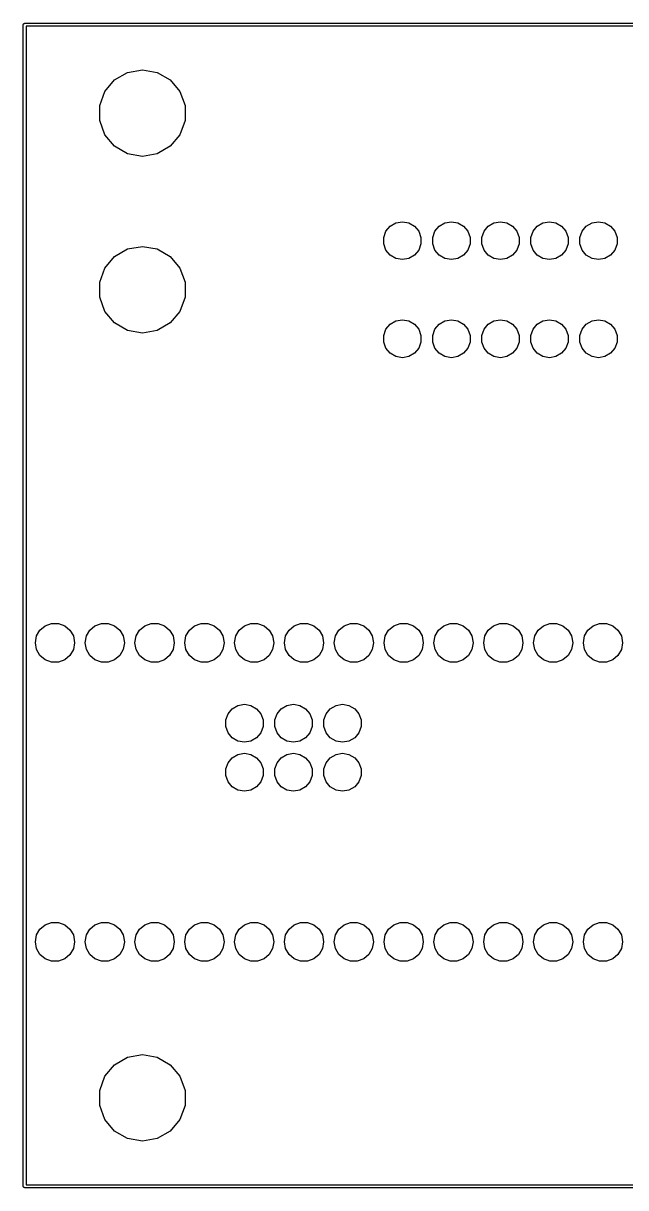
# Model space of a CAD drawing. Extents: x 85 to 212, y -151 to -91.
# Drawn here: x 85.4 to 116.1, y -150.8 to -91.4 of the extents above; entities that cross this region are included whole.
import ezdxf

# ---------------------------------------------------------------- set-up
doc = ezdxf.new("R2010")
doc.units = 0
doc.header["$MEASUREMENT"] = 0
doc.layers.add('BLACK', color=7, linetype='CONTINUOUS')

msp = doc.modelspace()

# ---------------------------------------------------------------- linework, layer by layer
at = {"layer": 'Black'}
for p, q in [((85.425, -91.5), (85.4261, -91.4935)), ((85.425, -150.7), (85.425, -91.5)), ((85.4261, -91.487), (85.4284, -91.4808)), ((85.4261, -91.4935), (85.4261, -91.487)), ((85.4284, -91.4808), (85.4295, -91.4743)), ((85.4295, -91.4743), (85.4328, -91.4687)), ((85.4328, -91.4687), (85.435, -91.4625)), ((85.435, -91.4625), (85.4393, -91.4575)), ((85.4393, -91.4575), (85.4425, -91.4518)), ((85.4425, -91.4518), (85.4476, -91.4476)), ((85.4476, -91.4476), (85.4518, -91.4425)), ((85.4518, -91.4425), (85.4575, -91.4393)), ((85.4575, -91.4393), (85.4625, -91.435)), ((85.4625, -91.435), (85.4687, -91.4328)), ((85.4687, -91.4328), (85.4743, -91.4295)), ((85.4743, -91.4295), (85.4808, -91.4284)), ((85.4808, -91.4284), (85.487, -91.4261)), ((85.487, -91.4261), (85.4935, -91.4261)), ((85.4935, -91.4261), (85.5, -91.425)), ((85.5, -91.425), (211.5, -91.425)), ((85.575, -91.575), (85.575, -150.625)), ((211.425, -91.575), (85.575, -91.575)), ((89.5875, -94.8958), (90.0805, -94.3083)), ((90.0805, -94.3083), (90.7447, -93.9248)), ((90.7447, -93.9248), (91.5, -93.7916)), ((91.5, -93.7916), (92.2553, -93.9248)), ((92.2553, -93.9248), (92.9195, -94.3083)), ((92.9195, -94.3083), (93.4125, -94.8958)), ((89.3251, -95.6165), (89.5875, -94.8958)), ((93.4125, -94.8958), (93.6749, -95.6165)), ((89.3251, -96.3835), (89.3251, -95.6165)), ((93.6749, -95.6165), (93.6749, -96.3835)), ((89.5875, -97.1042), (89.3251, -96.3835)), ((93.6749, -96.3835), (93.4125, -97.1042)), ((90.0805, -97.6917), (89.5875, -97.1042)), ((93.4125, -97.1042), (92.9195, -97.6917)), ((90.7447, -98.0752), (90.0805, -97.6917)), ((92.9195, -97.6917), (92.2553, -98.0752)), ((91.5, -98.2084), (90.7447, -98.0752)), ((92.2553, -98.0752), (91.5, -98.2084)), ((103.8, -102.336), (103.915, -102.021)), ((103.915, -102.021), (104.13, -101.764)), ((104.13, -101.764), (104.421, -101.596)), ((104.421, -101.596), (104.751, -101.538)), ((104.751, -101.538), (105.081, -101.596)), ((105.081, -101.596), (105.372, -101.764)), ((105.372, -101.764), (105.587, -102.021)), ((105.587, -102.021), (105.702, -102.336)), ((106.3, -102.336), (106.415, -102.021)), ((106.415, -102.021), (106.63, -101.764)), ((106.63, -101.764), (106.921, -101.596)), ((106.921, -101.596), (107.251, -101.538)), ((107.251, -101.538), (107.581, -101.596)), ((107.581, -101.596), (107.872, -101.764)), ((107.872, -101.764), (108.087, -102.021)), ((108.087, -102.021), (108.202, -102.336)), ((108.8, -102.336), (108.915, -102.021)), ((108.915, -102.021), (109.13, -101.764)), ((109.13, -101.764), (109.421, -101.596)), ((109.421, -101.596), (109.751, -101.538)), ((109.751, -101.538), (110.081, -101.596)), ((110.081, -101.596), (110.372, -101.764)), ((110.372, -101.764), (110.587, -102.021)), ((110.587, -102.021), (110.702, -102.336)), ((111.3, -102.336), (111.415, -102.021)), ((111.415, -102.021), (111.63, -101.764)), ((111.63, -101.764), (111.921, -101.596)), ((111.921, -101.596), (112.251, -101.538)), ((112.251, -101.538), (112.581, -101.596)), ((112.581, -101.596), (112.872, -101.764)), ((112.872, -101.764), (113.087, -102.021)), ((113.087, -102.021), (113.202, -102.336)), ((113.8, -102.336), (113.915, -102.021)), ((113.915, -102.021), (114.13, -101.764)), ((114.13, -101.764), (114.421, -101.596)), ((114.421, -101.596), (114.751, -101.538)), ((114.751, -101.538), (115.081, -101.596)), ((115.081, -101.596), (115.372, -101.764)), ((115.372, -101.764), (115.587, -102.021)), ((115.587, -102.021), (115.702, -102.336)), ((103.8, -102.671), (103.8, -102.336)), ((103.915, -102.986), (103.8, -102.671)), ((105.702, -102.671), (105.587, -102.986)), ((105.702, -102.336), (105.702, -102.671)), ((106.3, -102.671), (106.3, -102.336)), ((106.415, -102.986), (106.3, -102.671)), ((108.202, -102.671), (108.087, -102.986)), ((108.202, -102.336), (108.202, -102.671)), ((108.8, -102.671), (108.8, -102.336)), ((108.915, -102.986), (108.8, -102.671)), ((110.702, -102.671), (110.587, -102.986)), ((110.702, -102.336), (110.702, -102.671)), ((111.3, -102.671), (111.3, -102.336)), ((111.415, -102.986), (111.3, -102.671)), ((113.202, -102.671), (113.087, -102.986)), ((113.202, -102.336), (113.202, -102.671)), ((113.8, -102.671), (113.8, -102.336)), ((113.915, -102.986), (113.8, -102.671)), ((115.702, -102.671), (115.587, -102.986)), ((115.702, -102.336), (115.702, -102.671)), ((90.0816, -103.312), (90.7458, -102.928)), ((90.7458, -102.928), (91.5011, -102.795)), ((91.5011, -102.795), (92.2564, -102.928)), ((92.2564, -102.928), (92.9206, -103.312)), ((104.13, -103.243), (103.915, -102.986)), ((104.421, -103.411), (104.13, -103.243)), ((105.372, -103.243), (105.081, -103.411)), ((105.587, -102.986), (105.372, -103.243)), ((106.63, -103.243), (106.415, -102.986)), ((106.921, -103.411), (106.63, -103.243)), ((107.872, -103.243), (107.581, -103.411)), ((108.087, -102.986), (107.872, -103.243)), ((109.13, -103.243), (108.915, -102.986)), ((109.421, -103.411), (109.13, -103.243)), ((110.372, -103.243), (110.081, -103.411)), ((110.587, -102.986), (110.372, -103.243)), ((111.63, -103.243), (111.415, -102.986)), ((111.921, -103.411), (111.63, -103.243)), ((112.872, -103.243), (112.581, -103.411)), ((113.087, -102.986), (112.872, -103.243)), ((114.13, -103.243), (113.915, -102.986)), ((114.421, -103.411), (114.13, -103.243)), ((115.372, -103.243), (115.081, -103.411)), ((115.587, -102.986), (115.372, -103.243)), ((89.5886, -103.899), (90.0816, -103.312)), ((92.9206, -103.312), (93.4136, -103.899)), ((104.751, -103.469), (104.421, -103.411)), ((105.081, -103.411), (104.751, -103.469)), ((107.251, -103.469), (106.921, -103.411)), ((107.581, -103.411), (107.251, -103.469)), ((109.751, -103.469), (109.421, -103.411)), ((110.081, -103.411), (109.751, -103.469)), ((112.251, -103.469), (111.921, -103.411)), ((112.581, -103.411), (112.251, -103.469)), ((114.751, -103.469), (114.421, -103.411)), ((115.081, -103.411), (114.751, -103.469)), ((89.3262, -104.62), (89.5886, -103.899)), ((93.4136, -103.899), (93.676, -104.62)), ((89.3262, -105.387), (89.3262, -104.62)), ((93.676, -104.62), (93.676, -105.387)), ((89.5886, -106.108), (89.3262, -105.387)), ((93.676, -105.387), (93.4136, -106.108)), ((90.0816, -106.695), (89.5886, -106.108)), ((93.4136, -106.108), (92.9206, -106.695)), ((90.7458, -107.079), (90.0816, -106.695)), ((92.9206, -106.695), (92.2564, -107.079)), ((103.915, -107.021), (104.13, -106.764)), ((104.13, -106.764), (104.421, -106.596)), ((104.421, -106.596), (104.751, -106.538)), ((104.751, -106.538), (105.081, -106.596)), ((105.081, -106.596), (105.372, -106.764)), ((105.372, -106.764), (105.587, -107.021)), ((106.415, -107.021), (106.63, -106.764)), ((106.63, -106.764), (106.921, -106.596)), ((106.921, -106.596), (107.251, -106.538)), ((107.251, -106.538), (107.581, -106.596)), ((107.581, -106.596), (107.872, -106.764)), ((107.872, -106.764), (108.087, -107.021)), ((108.915, -107.021), (109.13, -106.764)), ((109.13, -106.764), (109.421, -106.596)), ((109.421, -106.596), (109.751, -106.538)), ((109.751, -106.538), (110.081, -106.596)), ((110.081, -106.596), (110.372, -106.764)), ((110.372, -106.764), (110.587, -107.021)), ((111.415, -107.021), (111.63, -106.764)), ((111.63, -106.764), (111.921, -106.596)), ((111.921, -106.596), (112.251, -106.538)), ((112.251, -106.538), (112.581, -106.596)), ((112.581, -106.596), (112.872, -106.764)), ((112.872, -106.764), (113.087, -107.021)), ((113.915, -107.021), (114.13, -106.764)), ((114.13, -106.764), (114.421, -106.596)), ((114.421, -106.596), (114.751, -106.538)), ((114.751, -106.538), (115.081, -106.596)), ((115.081, -106.596), (115.372, -106.764)), ((115.372, -106.764), (115.587, -107.021)), ((91.5011, -107.212), (90.7458, -107.079)), ((92.2564, -107.079), (91.5011, -107.212)), ((103.8, -107.336), (103.915, -107.021)), ((103.8, -107.671), (103.8, -107.336)), ((105.587, -107.021), (105.702, -107.336)), ((105.702, -107.336), (105.702, -107.671)), ((106.3, -107.336), (106.415, -107.021)), ((106.3, -107.671), (106.3, -107.336)), ((108.087, -107.021), (108.202, -107.336)), ((108.202, -107.336), (108.202, -107.671)), ((108.8, -107.336), (108.915, -107.021)), ((108.8, -107.671), (108.8, -107.336)), ((110.587, -107.021), (110.702, -107.336)), ((110.702, -107.336), (110.702, -107.671)), ((111.3, -107.336), (111.415, -107.021)), ((111.3, -107.671), (111.3, -107.336)), ((113.087, -107.021), (113.202, -107.336)), ((113.202, -107.336), (113.202, -107.671)), ((113.8, -107.336), (113.915, -107.021)), ((113.8, -107.671), (113.8, -107.336)), ((115.587, -107.021), (115.702, -107.336)), ((115.702, -107.336), (115.702, -107.671)), ((103.915, -107.986), (103.8, -107.671)), ((104.13, -108.243), (103.915, -107.986)), ((105.587, -107.986), (105.372, -108.243)), ((105.702, -107.671), (105.587, -107.986)), ((106.415, -107.986), (106.3, -107.671)), ((106.63, -108.243), (106.415, -107.986)), ((108.087, -107.986), (107.872, -108.243)), ((108.202, -107.671), (108.087, -107.986)), ((108.915, -107.986), (108.8, -107.671)), ((109.13, -108.243), (108.915, -107.986)), ((110.587, -107.986), (110.372, -108.243)), ((110.702, -107.671), (110.587, -107.986)), ((111.415, -107.986), (111.3, -107.671)), ((111.63, -108.243), (111.415, -107.986)), ((113.087, -107.986), (112.872, -108.243)), ((113.202, -107.671), (113.087, -107.986)), ((113.915, -107.986), (113.8, -107.671)), ((114.13, -108.243), (113.915, -107.986)), ((115.587, -107.986), (115.372, -108.243)), ((115.702, -107.671), (115.587, -107.986)), ((104.421, -108.411), (104.13, -108.243)), ((104.751, -108.469), (104.421, -108.411)), ((105.081, -108.411), (104.751, -108.469)), ((105.372, -108.243), (105.081, -108.411)), ((106.921, -108.411), (106.63, -108.243)), ((107.251, -108.469), (106.921, -108.411)), ((107.581, -108.411), (107.251, -108.469)), ((107.872, -108.243), (107.581, -108.411)), ((109.421, -108.411), (109.13, -108.243)), ((109.751, -108.469), (109.421, -108.411)), ((110.081, -108.411), (109.751, -108.469)), ((110.372, -108.243), (110.081, -108.411)), ((111.921, -108.411), (111.63, -108.243)), ((112.251, -108.469), (111.921, -108.411)), ((112.581, -108.411), (112.251, -108.469)), ((112.872, -108.243), (112.581, -108.411)), ((114.421, -108.411), (114.13, -108.243)), ((114.751, -108.469), (114.421, -108.411)), ((115.081, -108.411), (114.751, -108.469)), ((115.372, -108.243), (115.081, -108.411)), ((86.274, -122.353), (86.54, -122.13)), ((86.54, -122.13), (86.8664, -122.011)), ((86.8664, -122.011), (87.2136, -122.011)), ((87.2136, -122.011), (87.54, -122.13)), ((87.54, -122.13), (87.806, -122.353)), ((88.814, -122.353), (89.08, -122.13)), ((89.08, -122.13), (89.4064, -122.011)), ((89.4064, -122.011), (89.7536, -122.011)), ((89.7536, -122.011), (90.08, -122.13)), ((90.08, -122.13), (90.346, -122.353)), ((91.354, -122.353), (91.62, -122.13)), ((91.62, -122.13), (91.9464, -122.011)), ((91.9464, -122.011), (92.2936, -122.011)), ((92.2936, -122.011), (92.62, -122.13)), ((92.62, -122.13), (92.886, -122.353)), ((93.894, -122.353), (94.16, -122.13)), ((94.16, -122.13), (94.4864, -122.011)), ((94.4864, -122.011), (94.8336, -122.011)), ((94.8336, -122.011), (95.16, -122.13)), ((95.16, -122.13), (95.426, -122.353)), ((96.434, -122.353), (96.7, -122.13)), ((96.7, -122.13), (97.0264, -122.011)), ((97.0264, -122.011), (97.3736, -122.011)), ((97.3736, -122.011), (97.7, -122.13)), ((97.7, -122.13), (97.966, -122.353)), ((98.974, -122.353), (99.24, -122.13)), ((99.24, -122.13), (99.5664, -122.011)), ((99.5664, -122.011), (99.9136, -122.011)), ((99.9136, -122.011), (100.24, -122.13)), ((100.24, -122.13), (100.506, -122.353)), ((101.514, -122.353), (101.78, -122.13)), ((101.78, -122.13), (102.106, -122.011)), ((102.106, -122.011), (102.454, -122.011)), ((102.454, -122.011), (102.78, -122.13)), ((102.78, -122.13), (103.046, -122.353)), ((104.054, -122.353), (104.32, -122.13)), ((104.32, -122.13), (104.646, -122.011)), ((104.646, -122.011), (104.994, -122.011)), ((104.994, -122.011), (105.32, -122.13)), ((105.32, -122.13), (105.586, -122.353)), ((106.594, -122.353), (106.86, -122.13)), ((106.86, -122.13), (107.186, -122.011)), ((107.186, -122.011), (107.534, -122.011)), ((107.534, -122.011), (107.86, -122.13)), ((107.86, -122.13), (108.126, -122.353)), ((109.134, -122.353), (109.4, -122.13)), ((109.4, -122.13), (109.726, -122.011)), ((109.726, -122.011), (110.074, -122.011)), ((110.074, -122.011), (110.4, -122.13)), ((110.4, -122.13), (110.666, -122.353)), ((111.674, -122.353), (111.94, -122.13)), ((111.94, -122.13), (112.266, -122.011)), ((112.266, -122.011), (112.614, -122.011)), ((112.614, -122.011), (112.94, -122.13)), ((112.94, -122.13), (113.206, -122.353)), ((114.214, -122.353), (114.48, -122.13)), ((114.48, -122.13), (114.806, -122.011)), ((114.806, -122.011), (115.154, -122.011)), ((115.154, -122.011), (115.48, -122.13)), ((115.48, -122.13), (115.746, -122.353)), ((86.04, -122.996), (86.1003, -122.654)), ((86.1003, -122.654), (86.274, -122.353)), ((87.806, -122.353), (87.9797, -122.654)), ((87.9797, -122.654), (88.04, -122.996)), ((88.58, -122.996), (88.6403, -122.654)), ((88.6403, -122.654), (88.814, -122.353)), ((90.346, -122.353), (90.5197, -122.654)), ((90.5197, -122.654), (90.58, -122.996)), ((91.12, -122.996), (91.1803, -122.654)), ((91.1803, -122.654), (91.354, -122.353)), ((92.886, -122.353), (93.0597, -122.654)), ((93.0597, -122.654), (93.12, -122.996)), ((93.66, -122.996), (93.7203, -122.654)), ((93.7203, -122.654), (93.894, -122.353)), ((95.426, -122.353), (95.5997, -122.654)), ((95.5997, -122.654), (95.66, -122.996)), ((96.2, -122.996), (96.2603, -122.654)), ((96.2603, -122.654), (96.434, -122.353)), ((97.966, -122.353), (98.1397, -122.654)), ((98.1397, -122.654), (98.2, -122.996)), ((98.74, -122.996), (98.8003, -122.654)), ((98.8003, -122.654), (98.974, -122.353)), ((100.506, -122.353), (100.68, -122.654)), ((100.68, -122.654), (100.74, -122.996)), ((101.28, -122.996), (101.34, -122.654)), ((101.34, -122.654), (101.514, -122.353)), ((103.046, -122.353), (103.22, -122.654)), ((103.22, -122.654), (103.28, -122.996)), ((103.82, -122.996), (103.88, -122.654)), ((103.88, -122.654), (104.054, -122.353)), ((105.586, -122.353), (105.76, -122.654)), ((105.76, -122.654), (105.82, -122.996)), ((106.36, -122.996), (106.42, -122.654)), ((106.42, -122.654), (106.594, -122.353)), ((108.126, -122.353), (108.3, -122.654)), ((108.3, -122.654), (108.36, -122.996)), ((108.9, -122.996), (108.96, -122.654)), ((108.96, -122.654), (109.134, -122.353)), ((110.666, -122.353), (110.84, -122.654)), ((110.84, -122.654), (110.9, -122.996)), ((111.44, -122.996), (111.5, -122.654)), ((111.5, -122.654), (111.674, -122.353)), ((113.206, -122.353), (113.38, -122.654)), ((113.38, -122.654), (113.44, -122.996)), ((113.98, -122.996), (114.04, -122.654)), ((114.04, -122.654), (114.214, -122.353)), ((115.746, -122.353), (115.92, -122.654)), ((115.92, -122.654), (115.98, -122.996)), ((86.04, -123.004), (86.04, -122.996)), ((86.1003, -123.346), (86.04, -123.004)), ((86.274, -123.647), (86.1003, -123.346)), ((87.9797, -123.346), (87.806, -123.647)), ((88.04, -123.004), (87.9797, -123.346)), ((88.04, -122.996), (88.04, -123.004)), ((88.58, -123.004), (88.58, -122.996)), ((88.6403, -123.346), (88.58, -123.004)), ((88.814, -123.647), (88.6403, -123.346)), ((90.5197, -123.346), (90.346, -123.647)), ((90.58, -123.004), (90.5197, -123.346)), ((90.58, -122.996), (90.58, -123.004)), ((91.12, -123.004), (91.12, -122.996)), ((91.1803, -123.346), (91.12, -123.004)), ((91.354, -123.647), (91.1803, -123.346)), ((93.0597, -123.346), (92.886, -123.647)), ((93.12, -123.004), (93.0597, -123.346)), ((93.12, -122.996), (93.12, -123.004)), ((93.66, -123.004), (93.66, -122.996)), ((93.7203, -123.346), (93.66, -123.004)), ((93.894, -123.647), (93.7203, -123.346)), ((95.5997, -123.346), (95.426, -123.647)), ((95.66, -123.004), (95.5997, -123.346)), ((95.66, -122.996), (95.66, -123.004)), ((96.2, -123.004), (96.2, -122.996)), ((96.2603, -123.346), (96.2, -123.004)), ((96.434, -123.647), (96.2603, -123.346)), ((98.1397, -123.346), (97.966, -123.647)), ((98.2, -123.004), (98.1397, -123.346)), ((98.2, -122.996), (98.2, -123.004)), ((98.74, -123.004), (98.74, -122.996)), ((98.8003, -123.346), (98.74, -123.004)), ((98.974, -123.647), (98.8003, -123.346)), ((100.68, -123.346), (100.506, -123.647)), ((100.74, -123.004), (100.68, -123.346)), ((100.74, -122.996), (100.74, -123.004)), ((101.28, -123.004), (101.28, -122.996)), ((101.34, -123.346), (101.28, -123.004)), ((101.514, -123.647), (101.34, -123.346)), ((103.22, -123.346), (103.046, -123.647)), ((103.28, -123.004), (103.22, -123.346)), ((103.28, -122.996), (103.28, -123.004)), ((103.82, -123.004), (103.82, -122.996)), ((103.88, -123.346), (103.82, -123.004)), ((104.054, -123.647), (103.88, -123.346)), ((105.76, -123.346), (105.586, -123.647)), ((105.82, -123.004), (105.76, -123.346)), ((105.82, -122.996), (105.82, -123.004)), ((106.36, -123.004), (106.36, -122.996)), ((106.42, -123.346), (106.36, -123.004)), ((106.594, -123.647), (106.42, -123.346)), ((108.3, -123.346), (108.126, -123.647)), ((108.36, -123.004), (108.3, -123.346)), ((108.36, -122.996), (108.36, -123.004)), ((108.9, -123.004), (108.9, -122.996)), ((108.96, -123.346), (108.9, -123.004)), ((109.134, -123.647), (108.96, -123.346)), ((110.84, -123.346), (110.666, -123.647)), ((110.9, -123.004), (110.84, -123.346)), ((110.9, -122.996), (110.9, -123.004)), ((111.44, -123.004), (111.44, -122.996)), ((111.5, -123.346), (111.44, -123.004)), ((111.674, -123.647), (111.5, -123.346)), ((113.38, -123.346), (113.206, -123.647)), ((113.44, -123.004), (113.38, -123.346)), ((113.44, -122.996), (113.44, -123.004)), ((113.98, -123.004), (113.98, -122.996)), ((114.04, -123.346), (113.98, -123.004)), ((114.214, -123.647), (114.04, -123.346)), ((115.92, -123.346), (115.746, -123.647)), ((115.98, -123.004), (115.92, -123.346)), ((115.98, -122.996), (115.98, -123.004)), ((86.54, -123.87), (86.274, -123.647)), ((86.8664, -123.989), (86.54, -123.87)), ((87.2136, -123.989), (86.8664, -123.989)), ((87.54, -123.87), (87.2136, -123.989)), ((87.806, -123.647), (87.54, -123.87)), ((89.08, -123.87), (88.814, -123.647)), ((89.4064, -123.989), (89.08, -123.87)), ((89.7536, -123.989), (89.4064, -123.989)), ((90.08, -123.87), (89.7536, -123.989)), ((90.346, -123.647), (90.08, -123.87)), ((91.62, -123.87), (91.354, -123.647)), ((91.9464, -123.989), (91.62, -123.87)), ((92.2936, -123.989), (91.9464, -123.989)), ((92.62, -123.87), (92.2936, -123.989)), ((92.886, -123.647), (92.62, -123.87)), ((94.16, -123.87), (93.894, -123.647)), ((94.4864, -123.989), (94.16, -123.87)), ((94.8336, -123.989), (94.4864, -123.989)), ((95.16, -123.87), (94.8336, -123.989)), ((95.426, -123.647), (95.16, -123.87)), ((96.7, -123.87), (96.434, -123.647)), ((97.0264, -123.989), (96.7, -123.87)), ((97.3736, -123.989), (97.0264, -123.989)), ((97.7, -123.87), (97.3736, -123.989)), ((97.966, -123.647), (97.7, -123.87)), ((99.24, -123.87), (98.974, -123.647)), ((99.5664, -123.989), (99.24, -123.87)), ((99.9136, -123.989), (99.5664, -123.989)), ((100.24, -123.87), (99.9136, -123.989)), ((100.506, -123.647), (100.24, -123.87)), ((101.78, -123.87), (101.514, -123.647)), ((102.106, -123.989), (101.78, -123.87)), ((102.454, -123.989), (102.106, -123.989)), ((102.78, -123.87), (102.454, -123.989)), ((103.046, -123.647), (102.78, -123.87)), ((104.32, -123.87), (104.054, -123.647)), ((104.646, -123.989), (104.32, -123.87)), ((104.994, -123.989), (104.646, -123.989)), ((105.32, -123.87), (104.994, -123.989)), ((105.586, -123.647), (105.32, -123.87)), ((106.86, -123.87), (106.594, -123.647)), ((107.186, -123.989), (106.86, -123.87)), ((107.534, -123.989), (107.186, -123.989)), ((107.86, -123.87), (107.534, -123.989)), ((108.126, -123.647), (107.86, -123.87)), ((109.4, -123.87), (109.134, -123.647)), ((109.726, -123.989), (109.4, -123.87)), ((110.074, -123.989), (109.726, -123.989)), ((110.4, -123.87), (110.074, -123.989)), ((110.666, -123.647), (110.4, -123.87)), ((111.94, -123.87), (111.674, -123.647)), ((112.266, -123.989), (111.94, -123.87)), ((112.614, -123.989), (112.266, -123.989)), ((112.94, -123.87), (112.614, -123.989)), ((113.206, -123.647), (112.94, -123.87)), ((114.48, -123.87), (114.214, -123.647)), ((114.806, -123.989), (114.48, -123.87)), ((115.154, -123.989), (114.806, -123.989)), ((115.48, -123.87), (115.154, -123.989)), ((115.746, -123.647), (115.48, -123.87)), ((95.8637, -126.617), (96.0793, -126.36)), ((96.0793, -126.36), (96.3697, -126.193)), ((96.3697, -126.193), (96.7, -126.134)), ((96.7, -126.134), (97.0303, -126.193)), ((97.0303, -126.193), (97.3207, -126.36)), ((97.3207, -126.36), (97.5363, -126.617)), ((98.3637, -126.617), (98.5793, -126.36)), ((98.5793, -126.36), (98.8697, -126.193)), ((98.8697, -126.193), (99.2, -126.134)), ((99.2, -126.134), (99.5303, -126.193)), ((99.5303, -126.193), (99.8207, -126.36)), ((99.8207, -126.36), (100.036, -126.617)), ((100.864, -126.617), (101.079, -126.36)), ((101.079, -126.36), (101.37, -126.193)), ((101.37, -126.193), (101.7, -126.134)), ((101.7, -126.134), (102.03, -126.193)), ((102.03, -126.193), (102.321, -126.36)), ((102.321, -126.36), (102.536, -126.617)), ((95.749, -126.932), (95.8637, -126.617)), ((95.749, -127.268), (95.749, -126.932)), ((97.5363, -126.617), (97.651, -126.932)), ((97.651, -126.932), (97.651, -127.268)), ((98.249, -126.932), (98.3637, -126.617)), ((98.249, -127.268), (98.249, -126.932)), ((100.036, -126.617), (100.151, -126.932)), ((100.151, -126.932), (100.151, -127.268)), ((100.749, -126.932), (100.864, -126.617)), ((100.749, -127.268), (100.749, -126.932)), ((102.536, -126.617), (102.651, -126.932)), ((102.651, -126.932), (102.651, -127.268)), ((95.8637, -127.583), (95.749, -127.268)), ((96.0793, -127.84), (95.8637, -127.583)), ((97.5363, -127.583), (97.3207, -127.84)), ((97.651, -127.268), (97.5363, -127.583)), ((98.3637, -127.583), (98.249, -127.268)), ((98.5793, -127.84), (98.3637, -127.583)), ((100.036, -127.583), (99.8207, -127.84)), ((100.151, -127.268), (100.036, -127.583)), ((100.864, -127.583), (100.749, -127.268)), ((101.079, -127.84), (100.864, -127.583)), ((102.536, -127.583), (102.321, -127.84)), ((102.651, -127.268), (102.536, -127.583)), ((96.3697, -128.007), (96.0793, -127.84)), ((96.7, -128.066), (96.3697, -128.007)), ((97.0303, -128.007), (96.7, -128.066)), ((97.3207, -127.84), (97.0303, -128.007)), ((98.8697, -128.007), (98.5793, -127.84)), ((99.2, -128.066), (98.8697, -128.007)), ((99.5303, -128.007), (99.2, -128.066)), ((99.8207, -127.84), (99.5303, -128.007)), ((101.37, -128.007), (101.079, -127.84)), ((101.7, -128.066), (101.37, -128.007)), ((102.03, -128.007), (101.7, -128.066)), ((102.321, -127.84), (102.03, -128.007)), ((96.0793, -128.86), (96.3697, -128.693)), ((96.3697, -128.693), (96.7, -128.634)), ((96.7, -128.634), (97.0303, -128.693)), ((97.0303, -128.693), (97.3207, -128.86)), ((98.5793, -128.86), (98.8697, -128.693)), ((98.8697, -128.693), (99.2, -128.634)), ((99.2, -128.634), (99.5303, -128.693)), ((99.5303, -128.693), (99.8207, -128.86)), ((101.079, -128.86), (101.37, -128.693)), ((101.37, -128.693), (101.7, -128.634)), ((101.7, -128.634), (102.03, -128.693)), ((102.03, -128.693), (102.321, -128.86)), ((95.749, -129.432), (95.8637, -129.117)), ((95.8637, -129.117), (96.0793, -128.86)), ((97.3207, -128.86), (97.5363, -129.117)), ((97.5363, -129.117), (97.651, -129.432)), ((98.249, -129.432), (98.3637, -129.117)), ((98.3637, -129.117), (98.5793, -128.86)), ((99.8207, -128.86), (100.036, -129.117)), ((100.036, -129.117), (100.151, -129.432)), ((100.749, -129.432), (100.864, -129.117)), ((100.864, -129.117), (101.079, -128.86)), ((102.321, -128.86), (102.536, -129.117)), ((102.536, -129.117), (102.651, -129.432)), ((95.749, -129.768), (95.749, -129.432)), ((95.8637, -130.083), (95.749, -129.768)), ((97.651, -129.768), (97.5363, -130.083)), ((97.651, -129.432), (97.651, -129.768)), ((98.249, -129.768), (98.249, -129.432)), ((98.3637, -130.083), (98.249, -129.768)), ((100.151, -129.768), (100.036, -130.083)), ((100.151, -129.432), (100.151, -129.768)), ((100.749, -129.768), (100.749, -129.432)), ((100.864, -130.083), (100.749, -129.768)), ((102.651, -129.768), (102.536, -130.083)), ((102.651, -129.432), (102.651, -129.768)), ((96.0793, -130.34), (95.8637, -130.083)), ((96.3697, -130.507), (96.0793, -130.34)), ((96.7, -130.566), (96.3697, -130.507)), ((97.0303, -130.507), (96.7, -130.566)), ((97.3207, -130.34), (97.0303, -130.507)), ((97.5363, -130.083), (97.3207, -130.34)), ((98.5793, -130.34), (98.3637, -130.083)), ((98.8697, -130.507), (98.5793, -130.34)), ((99.2, -130.566), (98.8697, -130.507)), ((99.5303, -130.507), (99.2, -130.566)), ((99.8207, -130.34), (99.5303, -130.507)), ((100.036, -130.083), (99.8207, -130.34)), ((101.079, -130.34), (100.864, -130.083)), ((101.37, -130.507), (101.079, -130.34)), ((101.7, -130.566), (101.37, -130.507)), ((102.03, -130.507), (101.7, -130.566)), ((102.321, -130.34), (102.03, -130.507)), ((102.536, -130.083), (102.321, -130.34)), ((86.1003, -137.894), (86.274, -137.593)), ((86.274, -137.593), (86.54, -137.37)), ((86.54, -137.37), (86.8664, -137.251)), ((86.8664, -137.251), (87.2136, -137.251)), ((87.2136, -137.251), (87.54, -137.37)), ((87.54, -137.37), (87.806, -137.593)), ((87.806, -137.593), (87.9797, -137.894)), ((88.6403, -137.894), (88.814, -137.593)), ((88.814, -137.593), (89.08, -137.37)), ((89.08, -137.37), (89.4064, -137.251)), ((89.4064, -137.251), (89.7536, -137.251)), ((89.7536, -137.251), (90.08, -137.37)), ((90.08, -137.37), (90.346, -137.593)), ((90.346, -137.593), (90.5197, -137.894)), ((91.1803, -137.894), (91.354, -137.593)), ((91.354, -137.593), (91.62, -137.37)), ((91.62, -137.37), (91.9464, -137.251)), ((91.9464, -137.251), (92.2936, -137.251)), ((92.2936, -137.251), (92.62, -137.37)), ((92.62, -137.37), (92.886, -137.593)), ((92.886, -137.593), (93.0597, -137.894)), ((93.7203, -137.894), (93.894, -137.593)), ((93.894, -137.593), (94.16, -137.37)), ((94.16, -137.37), (94.4864, -137.251)), ((94.4864, -137.251), (94.8336, -137.251)), ((94.8336, -137.251), (95.16, -137.37)), ((95.16, -137.37), (95.426, -137.593)), ((95.426, -137.593), (95.5997, -137.894)), ((96.2603, -137.894), (96.434, -137.593)), ((96.434, -137.593), (96.7, -137.37)), ((96.7, -137.37), (97.0264, -137.251)), ((97.0264, -137.251), (97.3736, -137.251)), ((97.3736, -137.251), (97.7, -137.37)), ((97.7, -137.37), (97.966, -137.593)), ((97.966, -137.593), (98.1397, -137.894)), ((98.8003, -137.894), (98.974, -137.593)), ((98.974, -137.593), (99.24, -137.37)), ((99.24, -137.37), (99.5664, -137.251)), ((99.5664, -137.251), (99.9136, -137.251)), ((99.9136, -137.251), (100.24, -137.37)), ((100.24, -137.37), (100.506, -137.593)), ((100.506, -137.593), (100.68, -137.894)), ((101.34, -137.894), (101.514, -137.593)), ((101.514, -137.593), (101.78, -137.37)), ((101.78, -137.37), (102.106, -137.251)), ((102.106, -137.251), (102.454, -137.251)), ((102.454, -137.251), (102.78, -137.37)), ((102.78, -137.37), (103.046, -137.593)), ((103.046, -137.593), (103.22, -137.894)), ((103.88, -137.894), (104.054, -137.593)), ((104.054, -137.593), (104.32, -137.37)), ((104.32, -137.37), (104.646, -137.251)), ((104.646, -137.251), (104.994, -137.251)), ((104.994, -137.251), (105.32, -137.37)), ((105.32, -137.37), (105.586, -137.593)), ((105.586, -137.593), (105.76, -137.894)), ((106.42, -137.894), (106.594, -137.593)), ((106.594, -137.593), (106.86, -137.37)), ((106.86, -137.37), (107.186, -137.251)), ((107.186, -137.251), (107.534, -137.251)), ((107.534, -137.251), (107.86, -137.37)), ((107.86, -137.37), (108.126, -137.593)), ((108.126, -137.593), (108.3, -137.894)), ((108.96, -137.894), (109.134, -137.593)), ((109.134, -137.593), (109.4, -137.37)), ((109.4, -137.37), (109.726, -137.251)), ((109.726, -137.251), (110.074, -137.251)), ((110.074, -137.251), (110.4, -137.37)), ((110.4, -137.37), (110.666, -137.593)), ((110.666, -137.593), (110.84, -137.894)), ((111.5, -137.894), (111.674, -137.593)), ((111.674, -137.593), (111.94, -137.37)), ((111.94, -137.37), (112.266, -137.251)), ((112.266, -137.251), (112.614, -137.251)), ((112.614, -137.251), (112.94, -137.37)), ((112.94, -137.37), (113.206, -137.593)), ((113.206, -137.593), (113.38, -137.894)), ((114.04, -137.894), (114.214, -137.593)), ((114.214, -137.593), (114.48, -137.37)), ((114.48, -137.37), (114.806, -137.251)), ((114.806, -137.251), (115.154, -137.251)), ((115.154, -137.251), (115.48, -137.37)), ((115.48, -137.37), (115.746, -137.593)), ((115.746, -137.593), (115.92, -137.894)), ((86.04, -138.236), (86.1003, -137.894)), ((86.04, -138.244), (86.04, -138.236)), ((86.1003, -138.586), (86.04, -138.244)), ((87.9797, -137.894), (88.04, -138.236)), ((88.04, -138.244), (87.9797, -138.586)), ((88.04, -138.236), (88.04, -138.244)), ((88.58, -138.236), (88.6403, -137.894)), ((88.58, -138.244), (88.58, -138.236)), ((88.6403, -138.586), (88.58, -138.244)), ((90.5197, -137.894), (90.58, -138.236)), ((90.58, -138.244), (90.5197, -138.586)), ((90.58, -138.236), (90.58, -138.244)), ((91.12, -138.236), (91.1803, -137.894)), ((91.12, -138.244), (91.12, -138.236)), ((91.1803, -138.586), (91.12, -138.244)), ((93.0597, -137.894), (93.12, -138.236)), ((93.12, -138.244), (93.0597, -138.586)), ((93.12, -138.236), (93.12, -138.244)), ((93.66, -138.236), (93.7203, -137.894)), ((93.66, -138.244), (93.66, -138.236)), ((93.7203, -138.586), (93.66, -138.244)), ((95.5997, -137.894), (95.66, -138.236)), ((95.66, -138.244), (95.5997, -138.586)), ((95.66, -138.236), (95.66, -138.244)), ((96.2, -138.236), (96.2603, -137.894)), ((96.2, -138.244), (96.2, -138.236)), ((96.2603, -138.586), (96.2, -138.244)), ((98.1397, -137.894), (98.2, -138.236)), ((98.2, -138.244), (98.1397, -138.586)), ((98.2, -138.236), (98.2, -138.244)), ((98.74, -138.236), (98.8003, -137.894)), ((98.74, -138.244), (98.74, -138.236)), ((98.8003, -138.586), (98.74, -138.244)), ((100.68, -137.894), (100.74, -138.236)), ((100.74, -138.244), (100.68, -138.586)), ((100.74, -138.236), (100.74, -138.244)), ((101.28, -138.236), (101.34, -137.894)), ((101.28, -138.244), (101.28, -138.236)), ((101.34, -138.586), (101.28, -138.244)), ((103.22, -137.894), (103.28, -138.236)), ((103.28, -138.244), (103.22, -138.586)), ((103.28, -138.236), (103.28, -138.244)), ((103.82, -138.236), (103.88, -137.894)), ((103.82, -138.244), (103.82, -138.236)), ((103.88, -138.586), (103.82, -138.244)), ((105.76, -137.894), (105.82, -138.236)), ((105.82, -138.244), (105.76, -138.586)), ((105.82, -138.236), (105.82, -138.244)), ((106.36, -138.236), (106.42, -137.894)), ((106.36, -138.244), (106.36, -138.236)), ((106.42, -138.586), (106.36, -138.244)), ((108.3, -137.894), (108.36, -138.236)), ((108.36, -138.244), (108.3, -138.586)), ((108.36, -138.236), (108.36, -138.244)), ((108.9, -138.236), (108.96, -137.894)), ((108.9, -138.244), (108.9, -138.236)), ((108.96, -138.586), (108.9, -138.244)), ((110.84, -137.894), (110.9, -138.236)), ((110.9, -138.244), (110.84, -138.586)), ((110.9, -138.236), (110.9, -138.244)), ((111.44, -138.236), (111.5, -137.894)), ((111.44, -138.244), (111.44, -138.236)), ((111.5, -138.586), (111.44, -138.244)), ((113.38, -137.894), (113.44, -138.236)), ((113.44, -138.244), (113.38, -138.586)), ((113.44, -138.236), (113.44, -138.244)), ((113.98, -138.236), (114.04, -137.894)), ((113.98, -138.244), (113.98, -138.236)), ((114.04, -138.586), (113.98, -138.244)), ((115.92, -137.894), (115.98, -138.236)), ((115.98, -138.244), (115.92, -138.586)), ((115.98, -138.236), (115.98, -138.244)), ((86.274, -138.887), (86.1003, -138.586)), ((87.9797, -138.586), (87.806, -138.887)), ((88.814, -138.887), (88.6403, -138.586)), ((90.5197, -138.586), (90.346, -138.887)), ((91.354, -138.887), (91.1803, -138.586)), ((93.0597, -138.586), (92.886, -138.887)), ((93.894, -138.887), (93.7203, -138.586)), ((95.5997, -138.586), (95.426, -138.887)), ((96.434, -138.887), (96.2603, -138.586)), ((98.1397, -138.586), (97.966, -138.887)), ((98.974, -138.887), (98.8003, -138.586)), ((100.68, -138.586), (100.506, -138.887)), ((101.514, -138.887), (101.34, -138.586)), ((103.22, -138.586), (103.046, -138.887)), ((104.054, -138.887), (103.88, -138.586)), ((105.76, -138.586), (105.586, -138.887)), ((106.594, -138.887), (106.42, -138.586)), ((108.3, -138.586), (108.126, -138.887)), ((109.134, -138.887), (108.96, -138.586)), ((110.84, -138.586), (110.666, -138.887)), ((111.674, -138.887), (111.5, -138.586)), ((113.38, -138.586), (113.206, -138.887)), ((114.214, -138.887), (114.04, -138.586)), ((115.92, -138.586), (115.746, -138.887)), ((86.54, -139.11), (86.274, -138.887)), ((86.8664, -139.229), (86.54, -139.11)), ((87.2136, -139.229), (86.8664, -139.229)), ((87.54, -139.11), (87.2136, -139.229)), ((87.806, -138.887), (87.54, -139.11)), ((89.08, -139.11), (88.814, -138.887)), ((89.4064, -139.229), (89.08, -139.11)), ((89.7536, -139.229), (89.4064, -139.229)), ((90.08, -139.11), (89.7536, -139.229)), ((90.346, -138.887), (90.08, -139.11)), ((91.62, -139.11), (91.354, -138.887)), ((91.9464, -139.229), (91.62, -139.11)), ((92.2936, -139.229), (91.9464, -139.229)), ((92.62, -139.11), (92.2936, -139.229)), ((92.886, -138.887), (92.62, -139.11)), ((94.16, -139.11), (93.894, -138.887)), ((94.4864, -139.229), (94.16, -139.11)), ((94.8336, -139.229), (94.4864, -139.229)), ((95.16, -139.11), (94.8336, -139.229)), ((95.426, -138.887), (95.16, -139.11)), ((96.7, -139.11), (96.434, -138.887)), ((97.0264, -139.229), (96.7, -139.11)), ((97.3736, -139.229), (97.0264, -139.229)), ((97.7, -139.11), (97.3736, -139.229)), ((97.966, -138.887), (97.7, -139.11)), ((99.24, -139.11), (98.974, -138.887)), ((99.5664, -139.229), (99.24, -139.11)), ((99.9136, -139.229), (99.5664, -139.229)), ((100.24, -139.11), (99.9136, -139.229)), ((100.506, -138.887), (100.24, -139.11)), ((101.78, -139.11), (101.514, -138.887)), ((102.106, -139.229), (101.78, -139.11)), ((102.454, -139.229), (102.106, -139.229)), ((102.78, -139.11), (102.454, -139.229)), ((103.046, -138.887), (102.78, -139.11)), ((104.32, -139.11), (104.054, -138.887)), ((104.646, -139.229), (104.32, -139.11)), ((104.994, -139.229), (104.646, -139.229)), ((105.32, -139.11), (104.994, -139.229)), ((105.586, -138.887), (105.32, -139.11)), ((106.86, -139.11), (106.594, -138.887)), ((107.186, -139.229), (106.86, -139.11)), ((107.534, -139.229), (107.186, -139.229)), ((107.86, -139.11), (107.534, -139.229)), ((108.126, -138.887), (107.86, -139.11)), ((109.4, -139.11), (109.134, -138.887)), ((109.726, -139.229), (109.4, -139.11)), ((110.074, -139.229), (109.726, -139.229)), ((110.4, -139.11), (110.074, -139.229)), ((110.666, -138.887), (110.4, -139.11)), ((111.94, -139.11), (111.674, -138.887)), ((112.266, -139.229), (111.94, -139.11)), ((112.614, -139.229), (112.266, -139.229)), ((112.94, -139.11), (112.614, -139.229)), ((113.206, -138.887), (112.94, -139.11)), ((114.48, -139.11), (114.214, -138.887)), ((114.806, -139.229), (114.48, -139.11)), ((115.154, -139.229), (114.806, -139.229)), ((115.48, -139.11), (115.154, -139.229)), ((115.746, -138.887), (115.48, -139.11)), ((90.0805, -144.508), (90.7447, -144.125)), ((90.7447, -144.125), (91.5, -143.992)), ((91.5, -143.992), (92.2553, -144.125)), ((92.2553, -144.125), (92.9195, -144.508)), ((89.5875, -145.096), (90.0805, -144.508)), ((92.9195, -144.508), (93.4125, -145.096)), ((89.3251, -145.817), (89.5875, -145.096)), ((93.4125, -145.096), (93.6749, -145.817)), ((89.3251, -146.583), (89.3251, -145.817)), ((93.6749, -145.817), (93.6749, -146.583)), ((89.5875, -147.304), (89.3251, -146.583)), ((93.6749, -146.583), (93.4125, -147.304)), ((90.0805, -147.892), (89.5875, -147.304)), ((93.4125, -147.304), (92.9195, -147.892)), ((90.7447, -148.275), (90.0805, -147.892)), ((91.5, -148.408), (90.7447, -148.275)), ((92.2553, -148.275), (91.5, -148.408)), ((92.9195, -147.892), (92.2553, -148.275)), ((85.4261, -150.706), (85.425, -150.7)), ((85.4261, -150.713), (85.4261, -150.706)), ((85.4284, -150.719), (85.4261, -150.713)), ((85.4295, -150.726), (85.4284, -150.719)), ((85.4328, -150.731), (85.4295, -150.726)), ((85.435, -150.737), (85.4328, -150.731)), ((85.4393, -150.743), (85.435, -150.737)), ((85.4425, -150.748), (85.4393, -150.743)), ((85.4476, -150.752), (85.4425, -150.748)), ((85.575, -150.625), (211.425, -150.625)), ((85.4518, -150.757), (85.4476, -150.752)), ((85.4575, -150.761), (85.4518, -150.757)), ((85.4625, -150.765), (85.4575, -150.761)), ((85.4687, -150.767), (85.4625, -150.765)), ((85.4743, -150.77), (85.4687, -150.767)), ((85.4808, -150.772), (85.4743, -150.77)), ((85.487, -150.774), (85.4808, -150.772)), ((85.4935, -150.774), (85.487, -150.774)), ((85.5, -150.775), (85.4935, -150.774)), ((211.5, -150.775), (85.5, -150.775))]:
    msp.add_line(p, q, dxfattribs=at)

doc.saveas('drawing.dxf')
